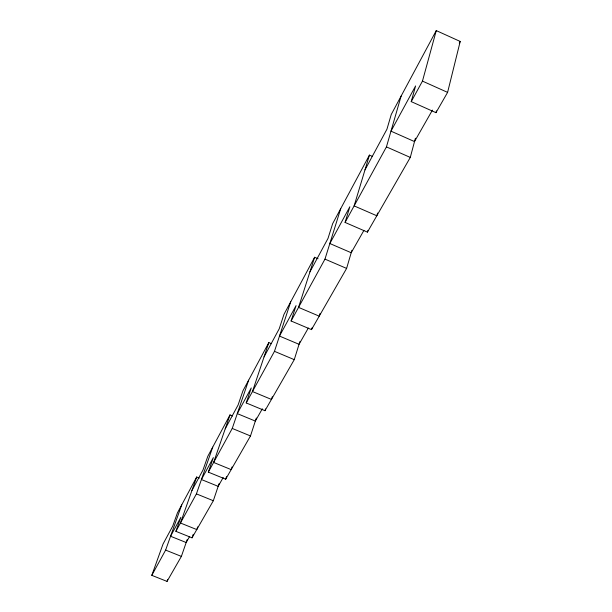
<?xml version="1.0" encoding="UTF-8"?>
<svg xmlns="http://www.w3.org/2000/svg" width="612" height="612" viewBox="0 0 612 612"><rect width="100%" height="100%" fill="white"/><g stroke="black" fill="none" stroke-linecap="round" stroke-linejoin="round"><path stroke-width="0.92" d="M432.432 110.099L414.5 141.579L390.984 131.159L415.594 85.925L411.226 101.623L435.966 112.662L447.602 92.381L460.201 41.448L436.264 30.6L391.275 114.429L386.945 129.201L364.982 169.891M435.966 112.662L436.417 110.902M363.911 230.41L351.204 252.733L329.845 243.522L349.85 206.757L345.069 222.431L367.43 232.124L410.292 157.422L415.395 138.228M411.226 101.623L422.464 81.113L436.264 30.6M377.581 213.03L376.816 215.768L354.126 205.892L369.441 155.111L372.05 156.259M367.43 232.124L367.927 230.372M345.069 222.431L386.44 146.888L401.12 96.084M308.333 328.009L299.046 344.311L279.485 336.065L296.07 305.595L291.09 320.986L311.493 329.623L346.606 268.416L351.923 250.27M320.053 313.413L319.219 316.159L298.549 307.377L314.622 257.262L318.072 258.746M311.493 329.623L312.051 327.803M291.09 320.986L324.972 259.121L340.739 208.585M262.334 408.778L255.334 421.071L237.288 413.613L251.257 387.939L246.215 402.933L264.973 410.706L294.265 359.642L299.911 341.534M272.317 396.698L271.445 399.429L252.458 391.535L268.829 342.582L271.445 343.684M264.973 410.706L265.539 408.938M223.196 477.498L218.163 486.341L201.417 479.525L213.343 457.615L208.325 472.127L225.675 479.204L250.484 435.958L256.329 418.011M246.215 402.933L274.474 351.334L290.746 301.754M225.675 479.204L226.532 476.633M232.07 466.918L231.175 469.618L213.626 462.442L230.013 414.913L232.56 415.969M189.422 536.808L186.17 542.515L170.557 536.25L180.854 517.324L175.896 531.346L192.038 537.826L213.328 500.731L219.088 483.587M208.325 472.127L232.246 428.438L248.656 380.182M192.038 537.826L193.239 534.314M197.699 526.863L196.773 529.579L180.456 523.015L196.689 477.016L199.321 478.087M196.689 477.016L177.442 512.879L172.722 526.098L163.067 543.976L151.799 575.349L167.038 581.4L181.381 556.4L187.211 539.509M175.896 531.346L196.414 493.876L212.739 447.104M167.038 581.4L167.665 579.602M151.799 575.349L165.623 550.096L181.733 504.885M230.013 414.913L207.797 456.307L203.016 469.962L191.923 490.518M268.829 342.582L242.91 390.884L238.106 404.96L225.208 428.844M314.622 257.262L283.976 314.369L279.21 328.805L264.04 356.903M369.441 155.111L332.653 223.663L328.024 238.366L309.932 271.889M459.275 43.115L460.201 41.448M165.623 550.096L181.381 556.4M196.414 493.876L213.328 500.731M232.246 428.438L250.484 435.958M274.474 351.334L294.265 359.642M324.972 259.121L346.606 268.416M386.44 146.888L410.292 157.422M422.464 81.113L447.602 92.381"/></g></svg>
